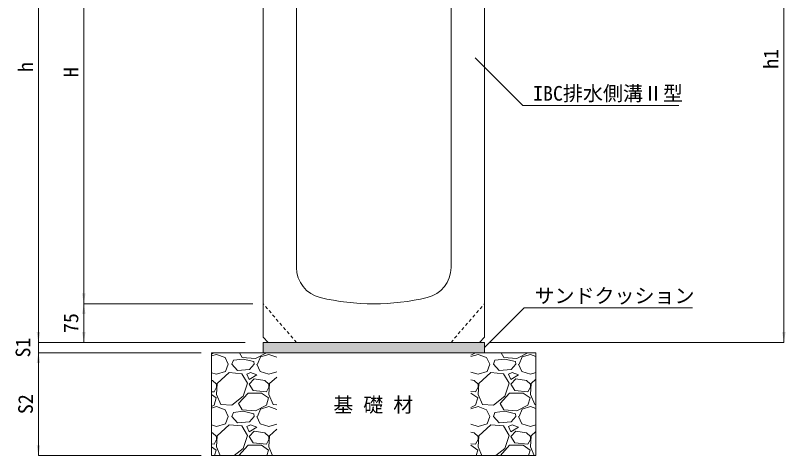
# Model space of a CAD drawing. Units: millimetres at full size; details may follow other scales. Extents: x 6872 to 78201, y -34623 to -7860.
# Drawn here: x 38078 to 39573, y -14086 to -13231 of the extents above; entities that cross this region are included whole.
import ezdxf
from ezdxf.enums import TextEntityAlignment as Align

# ---------------------------------------------------------------- set-up
doc = ezdxf.new("R2010")
doc.units = ezdxf.units.MM
doc.header["$LTSCALE"] = 16
doc.linetypes.add('USER1', pattern=[0.675, 0.375, -0.3])
for name, color, linetype, lineweight in [('0_2', 7, 'Continuous', 20), ('寸法線', 7, 'Continuous', 9), ('ﾊｯﾁﾝｸﾞ', 7, 'Continuous', 5)]:
    doc.layers.add(name, color=color, linetype=linetype, lineweight=lineweight)
doc.styles.add('ＭＳ ゴシック', font='')
doc.styles.get('ＭＳ ゴシック').set_extended_font_data('MS Gothic')

# ---------------------------------------------------------------- blocks, each defined once
blk = doc.blocks.new('filled_arrow')
at = {"color": 0, "linetype": 'Continuous', "lineweight": -2}
blk.add_solid([(7.5, 1.25), (0, 0), (7.5, -1.25)], dxfattribs=at)

msp = doc.modelspace()

# ---------------------------------------------------------------- hatches: boundary and pattern name
at = {"layer": 'ﾊｯﾁﾝｸﾞ'}
msp.add_hatch(color=8, dxfattribs=at).paths.add_polyline_path([(38988.65, -13886.01), (38988.65, -13866.01), (38568.65, -13866.01), (38558.65, -13866.01), (38558.65, -13886.01)])

# ---------------------------------------------------------------- linework, layer by layer
at = {"layer": '0_2'}
for p, q in [((38988.65, -12770.01), (38988.65, -13856.01)), ((38558.65, -12802.01), (38558.65, -13856.01)), ((38623.65, -12951.01), (38623.65, -13720.48)), ((38923.65, -13720.48), (38923.65, -12951.01)), ((38568.65, -13866.01), (38558.65, -13856.01)), ((38978.65, -13866.01), (38988.65, -13856.01)), ((38558.65, -13866.01), (38988.65, -13866.01)), ((38558.65, -13866.01), (38558.65, -13886.01)), ((38978.65, -13866.01), (38568.65, -13866.01)), ((38988.65, -13866.01), (38988.65, -13886.01)), ((38458.65, -13886.01), (39088.65, -13886.01)), ((38458.65, -13886.01), (38458.65, -14086.01)), ((39088.65, -14086.01), (39088.65, -13886.01)), ((38458.65, -14086.01), (39088.65, -14086.01))]:
    msp.add_line(p, q, dxfattribs=at)
at = {"layer": '0_2', "linetype": 'USER1', "lineweight": 9}
for p, q in [((38623.65, -13866.01), (38558.65, -13791.01)), ((38923.65, -13866.01), (38988.65, -13791.01))]:
    msp.add_line(p, q, dxfattribs=at)
at = {"layer": '0_2'}
for centre, radius, start, end in [((38683.65, -13720.48), 60, 180, 256.65785), ((38863.65, -13720.48), 60, 283.34237, 0), ((38773.65, -13341.01), 450, 256.65777, 283.34225)]:
    msp.add_arc(centre, radius, start, end, dxfattribs=at)
at = {"layer": '寸法線'}
for p, q in [((39570.01, -12764.01), (39570.01, -13866.01)), ((38122.46, -12796.01), (38122.46, -13866.01)), ((38210.61, -12891.01), (38210.61, -13791.01)), ((38210.61, -13791.01), (38210.61, -13866.01)), ((38538.65, -13791.01), (38210.61, -13791.01)), ((38538.65, -13791.01), (38210.61, -13791.01)), ((38122.46, -13826.01), (38122.46, -13926.01)), ((38523.65, -13866.01), (38122.46, -13866.01)), ((38523.65, -13866.01), (38122.46, -13866.01)), ((38523.65, -13866.01), (38210.61, -13866.01)), ((38998.65, -13866.01), (39570.01, -13866.01)), ((38438.65, -13886.01), (38122.46, -13886.01)), ((38122.46, -13886.01), (38122.46, -14086.01)), ((38438.65, -13886.01), (38122.46, -13886.01)), ((38438.65, -14086.01), (38122.46, -14086.01))]:
    msp.add_line(p, q, dxfattribs=at)
for points in [[(38970.35, -13313.01), (39062.84, -13405.49), (39366.09, -13405.49)], [(38988.65, -13876.01), (39065.75, -13798.91), (39392.61, -13798.91)]]:
    msp.add_lwpolyline(points, dxfattribs=at)
at = {"layer": 'ﾊｯﾁﾝｸﾞ'}
for p, q in [((38463.45, -13886.17), (38458.65, -13888.69)), ((38458.65, -13892.31), (38468.53, -13889.22)), ((38463.5, -13886.01), (38463.45, -13886.17)), ((38468.53, -13889.22), (38484.79, -13895.32)), ((38494.47, -13886.01), (38498, -13886.17)), ((38498, -13886.17), (38498.21, -13886.01)), ((38518.32, -13895.32), (38512.88, -13886.01)), ((38565.05, -13886.17), (38543.72, -13897.35)), ((38553.88, -13894.3), (38570.13, -13889.22)), ((38565.1, -13886.01), (38565.05, -13886.17)), ((38570.13, -13889.22), (38585.17, -13894.86)), ((38971.45, -13886.17), (38962.13, -13891.06)), ((38962.13, -13893.72), (38976.53, -13889.22)), ((38971.5, -13886.01), (38971.45, -13886.17)), ((38976.53, -13889.22), (38992.79, -13895.32)), ((39002.47, -13886.01), (39006, -13886.17)), ((39006, -13886.17), (39006.21, -13886.01)), ((39026.32, -13895.32), (39020.88, -13886.01)), ((39073.05, -13886.17), (39051.72, -13897.35)), ((39061.88, -13894.3), (39078.13, -13889.22)), ((39073.1, -13886.01), (39073.05, -13886.17)), ((39078.13, -13889.22), (39088.65, -13893.17)), ((38484.79, -13895.32), (38490.88, -13908.53)), ((38485.8, -13922.75), (38490.88, -13908.53)), ((38498, -13908.53), (38501.04, -13900.4)), ((38509.17, -13920.72), (38498, -13908.53)), ((38520.35, -13898.37), (38501.04, -13900.4)), ((38543.72, -13897.35), (38518.32, -13895.32)), ((38540.67, -13903.45), (38520.35, -13898.37)), ((38541.68, -13908.53), (38532.54, -13918.69)), ((38541.68, -13908.53), (38540.67, -13903.45)), ((38546.76, -13908.53), (38552.86, -13922.75)), ((38547.78, -13908.53), (38553.88, -13894.3)), ((38992.79, -13895.32), (38998.88, -13908.53)), ((38993.8, -13922.75), (38998.88, -13908.53)), ((39006, -13908.53), (39009.04, -13900.4)), ((39017.17, -13920.72), (39006, -13908.53)), ((39028.35, -13898.37), (39009.04, -13900.4)), ((39051.72, -13897.35), (39026.32, -13895.32)), ((39048.67, -13903.45), (39028.35, -13898.37)), ((39049.68, -13908.53), (39040.54, -13918.69)), ((39049.68, -13908.53), (39048.67, -13903.45)), ((39054.76, -13908.53), (39060.86, -13922.75)), ((39055.78, -13908.53), (39061.88, -13894.3)), ((38468.53, -13927.83), (38485.8, -13922.75)), ((38532.54, -13918.69), (38509.17, -13920.72)), ((38552.86, -13922.75), (38570.13, -13927.83)), ((38570.13, -13927.83), (38585.17, -13923.41)), ((38962.13, -13923.59), (38976.53, -13927.83)), ((38976.53, -13927.83), (38993.8, -13922.75)), ((39040.54, -13918.69), (39017.17, -13920.72)), ((39060.86, -13922.75), (39078.13, -13927.83)), ((38458.65, -13924.92), (38468.53, -13927.83)), ((38492.92, -13924.78), (38469.55, -13946.12)), ((38517.3, -13926.81), (38492.92, -13924.78)), ((38528.48, -13945.1), (38517.3, -13926.81)), ((38534.57, -13924.78), (38527.46, -13927.83)), ((38527.46, -13927.83), (38531.52, -13937.99)), ((38531.52, -13937.99), (38546.76, -13928.85)), ((38541.68, -13936.97), (38531.52, -13947.13)), ((38546.76, -13928.85), (38534.57, -13924.78)), ((38562, -13940.02), (38541.68, -13936.97)), ((38585.17, -13933.31), (38571.15, -13946.12)), ((39000.92, -13924.78), (38977.55, -13946.12)), ((39025.3, -13926.81), (39000.92, -13924.78)), ((39036.48, -13945.1), (39025.3, -13926.81)), ((39042.57, -13924.78), (39035.46, -13927.83)), ((39035.46, -13927.83), (39039.52, -13937.99)), ((39039.52, -13937.99), (39054.76, -13928.85)), ((39049.68, -13936.97), (39039.52, -13947.13)), ((39054.76, -13928.85), (39042.57, -13924.78)), ((39070, -13940.02), (39049.68, -13936.97)), ((39078.13, -13927.83), (39088.65, -13924.74)), ((39088.65, -13937.44), (39079.15, -13946.12)), ((38460.4, -13940.02), (38458.65, -13939.76)), ((38468.53, -13947.13), (38460.4, -13940.02)), ((38463.45, -13962.37), (38468.53, -13953.23)), ((38469.55, -13946.12), (38468.53, -13967.45)), ((38468.53, -13953.23), (38468.53, -13947.13)), ((38520.35, -13970.5), (38528.48, -13945.1)), ((38531.52, -13947.13), (38539.65, -13959.33)), ((38570.13, -13947.13), (38562, -13940.02)), ((38565.05, -13962.37), (38570.13, -13953.23)), ((38571.15, -13946.12), (38570.13, -13967.45)), ((38570.13, -13953.23), (38570.13, -13947.13)), ((38968.4, -13940.02), (38962.13, -13939.08)), ((38976.53, -13947.13), (38968.4, -13940.02)), ((38971.45, -13962.37), (38976.53, -13953.23)), ((38977.55, -13946.12), (38976.53, -13967.45)), ((38976.53, -13953.23), (38976.53, -13947.13)), ((39028.35, -13970.5), (39036.48, -13945.1)), ((39039.52, -13947.13), (39047.65, -13959.33)), ((39078.13, -13947.13), (39070, -13940.02)), ((39073.05, -13962.37), (39078.13, -13953.23)), ((39079.15, -13946.12), (39078.13, -13967.45)), ((39078.13, -13953.23), (39078.13, -13947.13)), ((38458.65, -13961.8), (38463.45, -13962.37)), ((38458.65, -13967.41), (38467.52, -13973.55)), ((38468.53, -13967.45), (38476.66, -13986.76)), ((38511.2, -13984.73), (38529.49, -13964.41)), ((38529.49, -13964.41), (38555.91, -13964.41)), ((38539.65, -13959.33), (38565.05, -13962.37)), ((38555.91, -13964.41), (38569.12, -13973.55)), ((38570.13, -13967.45), (38578.26, -13986.76)), ((38962.13, -13961.26), (38971.45, -13962.37)), ((38962.13, -13964.41), (38962.31, -13964.41)), ((38962.31, -13964.41), (38975.52, -13973.55)), ((38976.53, -13967.45), (38984.66, -13986.76)), ((39019.2, -13984.73), (39037.49, -13964.41)), ((39037.49, -13964.41), (39063.91, -13964.41)), ((39047.65, -13959.33), (39073.05, -13962.37)), ((39063.91, -13964.41), (39077.12, -13973.55)), ((39078.13, -13967.45), (39086.26, -13986.76)), ((38467.52, -13973.55), (38463.45, -13987.77)), ((38498, -13987.77), (38520.35, -13970.5)), ((38569.12, -13973.55), (38565.05, -13987.77)), ((38975.52, -13973.55), (38971.45, -13987.77)), ((39006, -13987.77), (39028.35, -13970.5)), ((39077.12, -13973.55), (39073.05, -13987.77)), ((38463.45, -13987.77), (38458.65, -13990.29)), ((38458.65, -13993.91), (38468.53, -13990.82)), ((38468.53, -13990.82), (38484.79, -13996.92)), ((38476.66, -13986.76), (38498, -13987.77)), ((38484.79, -13996.92), (38490.88, -14010.13)), ((38518.32, -13996.92), (38511.2, -13984.73)), ((38543.72, -13998.95), (38518.32, -13996.92)), ((38565.05, -13987.77), (38543.72, -13998.95)), ((38547.78, -14010.13), (38553.88, -13995.9)), ((38553.88, -13995.9), (38570.13, -13990.82)), ((38570.13, -13990.82), (38585.17, -13996.46)), ((38578.26, -13986.76), (38585.17, -13987.09)), ((38971.45, -13987.77), (38962.13, -13992.66)), ((38962.13, -13995.32), (38976.53, -13990.82)), ((38976.53, -13990.82), (38992.79, -13996.92)), ((38984.66, -13986.76), (39006, -13987.77)), ((38992.79, -13996.92), (38998.88, -14010.13)), ((39026.32, -13996.92), (39019.2, -13984.73)), ((39051.72, -13998.95), (39026.32, -13996.92)), ((39073.05, -13987.77), (39051.72, -13998.95)), ((39055.78, -14010.13), (39061.88, -13995.9)), ((39061.88, -13995.9), (39078.13, -13990.82)), ((39078.13, -13990.82), (39088.65, -13994.77)), ((39086.26, -13986.76), (39088.65, -13986.87)), ((38485.8, -14024.35), (38490.88, -14010.13)), ((38498, -14010.13), (38501.04, -14002)), ((38509.17, -14022.32), (38498, -14010.13)), ((38520.35, -13999.97), (38501.04, -14002)), ((38540.67, -14005.05), (38520.35, -13999.97)), ((38541.68, -14010.13), (38532.54, -14020.29)), ((38541.68, -14010.13), (38540.67, -14005.05)), ((38546.76, -14010.13), (38552.86, -14024.35)), ((38993.8, -14024.35), (38998.88, -14010.13)), ((39006, -14010.13), (39009.04, -14002)), ((39017.17, -14022.32), (39006, -14010.13)), ((39028.35, -13999.97), (39009.04, -14002)), ((39048.67, -14005.05), (39028.35, -13999.97)), ((39049.68, -14010.13), (39040.54, -14020.29)), ((39049.68, -14010.13), (39048.67, -14005.05)), ((39054.76, -14010.13), (39060.86, -14024.35)), ((38458.65, -14026.52), (38468.53, -14029.43)), ((38468.53, -14029.43), (38485.8, -14024.35)), ((38492.92, -14026.38), (38469.55, -14047.72)), ((38517.3, -14028.41), (38492.92, -14026.38)), ((38532.54, -14020.29), (38509.17, -14022.32)), ((38528.48, -14046.7), (38517.3, -14028.41)), ((38534.57, -14026.38), (38527.46, -14029.43)), ((38546.76, -14030.45), (38534.57, -14026.38)), ((38552.86, -14024.35), (38570.13, -14029.43)), ((38570.13, -14029.43), (38585.17, -14025.01)), ((38962.13, -14025.19), (38976.53, -14029.43)), ((38976.53, -14029.43), (38993.8, -14024.35)), ((39000.92, -14026.38), (38977.55, -14047.72)), ((39025.3, -14028.41), (39000.92, -14026.38)), ((39040.54, -14020.29), (39017.17, -14022.32)), ((39036.48, -14046.7), (39025.3, -14028.41)), ((39042.57, -14026.38), (39035.46, -14029.43)), ((39054.76, -14030.45), (39042.57, -14026.38)), ((39060.86, -14024.35), (39078.13, -14029.43)), ((39078.13, -14029.43), (39088.65, -14026.34)), ((38460.4, -14041.62), (38458.65, -14041.36)), ((38468.53, -14048.73), (38460.4, -14041.62)), ((38527.46, -14029.43), (38531.52, -14039.59)), ((38531.52, -14039.59), (38546.76, -14030.45)), ((38541.68, -14038.57), (38531.52, -14048.73)), ((38562, -14041.62), (38541.68, -14038.57)), ((38570.13, -14048.73), (38562, -14041.62)), ((38585.17, -14034.91), (38571.15, -14047.72)), ((38968.4, -14041.62), (38962.13, -14040.68)), ((38976.53, -14048.73), (38968.4, -14041.62)), ((39035.46, -14029.43), (39039.52, -14039.59)), ((39039.52, -14039.59), (39054.76, -14030.45)), ((39049.68, -14038.57), (39039.52, -14048.73)), ((39070, -14041.62), (39049.68, -14038.57)), ((39078.13, -14048.73), (39070, -14041.62)), ((39088.65, -14039.04), (39079.15, -14047.72)), ((38463.45, -14063.97), (38468.53, -14054.83)), ((38469.55, -14047.72), (38468.53, -14069.05)), ((38468.53, -14054.83), (38468.53, -14048.73)), ((38520.35, -14072.1), (38528.48, -14046.7)), ((38531.52, -14048.73), (38539.65, -14060.93)), ((38565.05, -14063.97), (38570.13, -14054.83)), ((38571.15, -14047.72), (38570.13, -14069.05)), ((38570.13, -14054.83), (38570.13, -14048.73)), ((38971.45, -14063.97), (38976.53, -14054.83)), ((38977.55, -14047.72), (38976.53, -14069.05)), ((38976.53, -14054.83), (38976.53, -14048.73)), ((39028.35, -14072.1), (39036.48, -14046.7)), ((39039.52, -14048.73), (39047.65, -14060.93)), ((39073.05, -14063.97), (39078.13, -14054.83)), ((39079.15, -14047.72), (39078.13, -14069.05)), ((39078.13, -14054.83), (39078.13, -14048.73)), ((38458.65, -14063.4), (38463.45, -14063.97)), ((38458.65, -14069.01), (38467.52, -14075.15)), ((38468.53, -14069.05), (38475.67, -14086.01)), ((38502.35, -14086.01), (38520.35, -14072.1)), ((38511.49, -14086.01), (38529.49, -14066.01)), ((38529.49, -14066.01), (38555.91, -14066.01)), ((38539.65, -14060.93), (38565.05, -14063.97)), ((38555.91, -14066.01), (38569.12, -14075.15)), ((38570.13, -14069.05), (38577.27, -14086.01)), ((38962.13, -14062.86), (38971.45, -14063.97)), ((38962.13, -14066.01), (38962.31, -14066.01)), ((38962.31, -14066.01), (38975.52, -14075.15)), ((38976.53, -14069.05), (38983.67, -14086.01)), ((39010.35, -14086.01), (39028.35, -14072.1)), ((39019.49, -14086.01), (39037.49, -14066.01)), ((39037.49, -14066.01), (39063.91, -14066.01)), ((39047.65, -14060.93), (39073.05, -14063.97)), ((39063.91, -14066.01), (39077.12, -14075.15)), ((39078.13, -14069.05), (39085.27, -14086.01)), ((38467.52, -14075.15), (38464.41, -14086.01)), ((38569.12, -14075.15), (38566.01, -14086.01)), ((38975.52, -14075.15), (38972.41, -14086.01)), ((39077.12, -14075.15), (39074.01, -14086.01))]:
    msp.add_line(p, q, dxfattribs=at)

# ---------------------------------------------------------------- block references
at = {"layer": '寸法線'}
for p, xscale, yscale, rotation in [((38970.35, -13313.01), 0.133, 0.133, 315), ((38210.61, -13791.01), 2.67, 2.67, 90), ((38210.61, -13791.01), 2.67, 2.67, 270), ((38122.46, -13866.01), 2.67, 2.67, 90), ((38122.46, -13866.01), 2.67, 2.67, 90), ((38210.61, -13866.01), 2.67, 2.67, 90), ((39570.01, -13866.01), 2.67, 2.67, 90), ((38988.65, -13876.01), 0.133, 0.133, 45), ((38122.46, -13886.01), 2.67, 2.67, 270), ((38122.46, -13886.01), 2.67, 2.67, 270), ((38122.46, -14086.01), 2.67, 2.67, 90)]:
    msp.add_blockref('filled_arrow', p, dxfattribs=dict(at, xscale=xscale, yscale=yscale, rotation=rotation))

# ---------------------------------------------------------------- texts
at = {"layer": '0_2', "style": 'ＭＳ ゴシック'}
msp.add_text('基 礎 材', height=28.48, dxfattribs=at).set_placement((38695, -14010.18), align=Align.BOTTOM_LEFT)
at = {"layer": '寸法線', "style": 'ＭＳ ゴシック'}
for s, p in [('h1', (39545.01, -13315.01)), ('h', (38097.46, -13331.01)), ('H', (38185.61, -13341.01)), ('75', (38185.61, -13828.51)), ('S1', (38092.46, -13876.01)), ('S2', (38097.46, -13986.01))]:
    msp.add_text(s, height=28.48, rotation=90, dxfattribs=at).set_placement(p, align=Align.MIDDLE_CENTER)
for s, p in [('IBC排水側溝Ⅱ型', (39082.84, -13367.82)), ('サンドクッション', (39085.75, -13761.08))]:
    msp.add_text(s, height=28.48, dxfattribs=at).set_placement(p, align=Align.TOP_LEFT)

doc.saveas('drawing.dxf')
